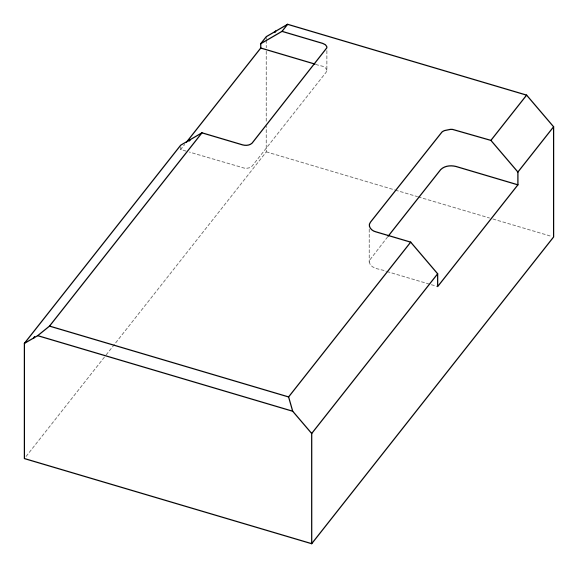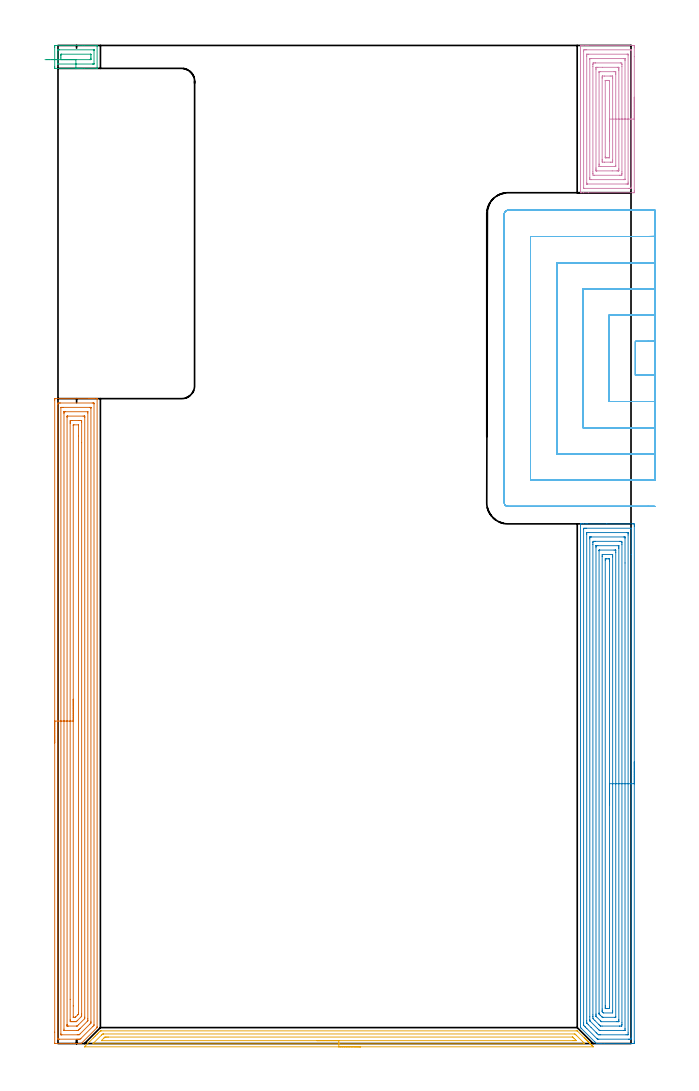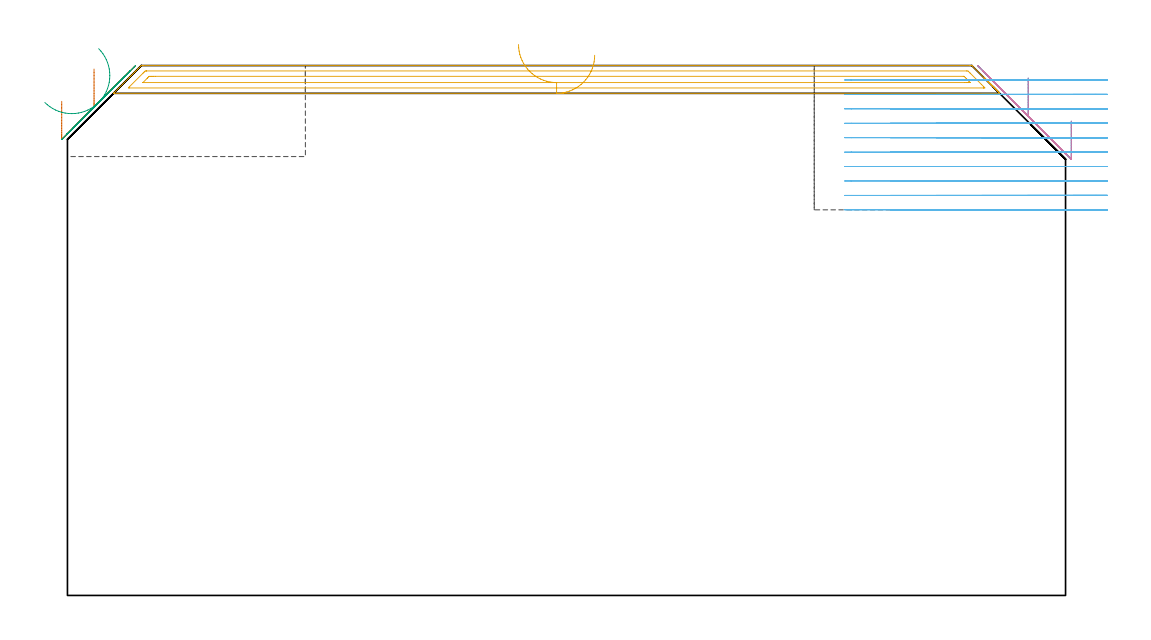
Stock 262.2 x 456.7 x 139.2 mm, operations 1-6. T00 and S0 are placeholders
(PLAN: 7 operations, 2 tool changes, 133.7 min)
(1 AREA_MILL | FG_CHAMFER_SURFACE | UGT0205_001 | 16.81 min | 57007 mm3)
(2 AREA_MILL_1 | FG_CHAMFER_SURFACE_1 | UGT0205_001 | 17.43 min | 74457 mm3)
(3 AREA_MILL_2 | FG_CHAMFER_SURFACE_2 | UGT0205_001 | 0.86 min | 3445 mm3)
(4 AREA_MILL_3 | FG_CHAMFER_SURFACE_3 | UGT0205_001 | 5.24 min | 22897 mm3)
(5 AREA_MILL_4 | FG_CHAMFER_SURFACE_4 | UGT0205_001 | 5.62 min | 5944 mm3)
(6 MILL_SLOT | SLOT_PARTIAL_RECTANGULAR | NXT0201_012 | Follow Part, ap 4, ae 75% | 34.29 min | 372490 mm3)
(7 MILL_SLOT_1 | SLOT_PARTIAL_RECTANGULAR_1 | NXT0201_013 | Follow Part, ap 2.5, ae 75% | 53.49 min | 222386 mm3)
(TOOL UGT0205_001 | Chamfer Mill 20 x 3 x 45 deg. | D20 FL50 Z2)
(TOOL NXT0201_012 | ENDMILL 16mm [2P460-1600-NA 1630] | D16 FL38 Z6)
(TOOL NXT0201_013 | ENDMILL 10mm | D10 FL30 Z4)
(OP 1 AREA_MILL)
G17 G21 G94 G90
T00 M6
G54
G17 G0 G90 X-1.5 Y137.55 S1061 M3
G43 Z149.2 H0
Z129.8
G94 G1 Y137.588 Z128.928 F250.
Y137.702 Z128.064
Y137.891 Z127.212
Y138.153 Z126.38
Y138.487 Z125.574
Y138.89 Z124.8
Y139.358 Z124.064
Y139.89 Z123.372
Y140.479 Z122.729
Y141.122 Z122.14
Y141.814 Z121.608
Y142.55 Z121.14
Y143.324 Z120.737
Y144.13 Z120.403
Y144.962 Z120.141
Y145.814 Z119.952
Y146.678 Z119.838
Y147.55 Z119.8
Y294.484
X-1.495 Y294.928 Z119.803
X-1.492 Y295.09 Z119.806
X-1.326 Y295.1 Z119.972
X14.201 Z135.496
X14.809 Z136.103
X15.356 Z136.652
X15.69 Z136.986
X16.237 Z137.533
X16.571 Z137.866
X17.56 Z138.86
X17.897 Y295.094 Z139.188
X17.898 Y295.093 Z139.189
X17.9 Y294.93 Z139.2
Y7.762
X17.897 Y7.307 Z139.195
X17.895 Y7.296 Z139.194
X17.893 Y7.292 Z139.192
X10.697 Y0.096 Z131.995
X10.619 Y0.021 Z131.918
X10.591 Y0.001 Z131.888
X10.403 Y0. Z131.701
X10.342 Z131.641
X9.522 Z130.816
X7.425 Z128.722
X5.997 Z127.293
X-1.262 Z120.035
X-1.327 Y0.001 Z119.97
X-1.492 Y0.01 Z119.806
X-1.499 Y0.176 Z119.799
X-1.5 Y5.208 Z119.8
Y147.55
X-0.086 Z121.214
X-0.085 Y292.61 Z121.215
X-0.084 Y292.697 Z121.216
X-0.077 Y293.09 Z121.223
X0.315 Y293.097 Z121.615
X0.71 Y293.099 Z122.01
X1.194 Y293.1 Z122.494
X15.69 Y293.099 Z136.99
X16.178 Y293.096 Z137.478
X16.388 Y293.09 Z137.688
X16.479 Y293.064 Z137.779
X16.484 Y292.786 Z137.784
X16.485 Y292.697 Z137.785
Y8.742
X16.479 Y8.357 Z137.779
X16.426 Y8.288 Z137.726
X16.241 Y8.097 Z137.541
X15.912 Y7.762 Z137.212
X10.477 Y2.327 Z131.777
X10.403 Y2.255 Z131.703
X10.155 Y2.017 Z131.455
X9.913 Y2.006 Z131.213
X9.522 Y2.002 Z130.822
X9.037 Y2. Z130.337
X8.641 Z129.941
X0.71 Y2.001 Z122.01
X0.223 Y2.003 Z121.523
X0.012 Y2.01 Z121.312
X-0.079 Y2.036 Z121.221
X-0.084 Y2.314 Z121.216
X-0.085 Y2.403 Z121.215
X-0.086 Y147.55 Z121.214
X1.328 Z122.628
X1.329 Y290.911 Z122.629
X1.33 Y291.044 Z122.63
X1.332 Y291.076 Z122.632
X1.335 Y291.086 Z122.635
X1.344 Y291.09 Z122.644
X1.407 Y291.097 Z122.707
X1.591 Y291.099 Z122.891
X2.286 Y291.1 Z123.586
X14.623 Z135.923
X14.809 Y291.098 Z136.109
X14.995 Y291.094 Z136.295
X15.047 Y291.09 Z136.347
X15.065 Y291.085 Z136.365
X15.067 Y291.07 Z136.367
X15.07 Y291. Z136.37
X15.071 Y290.911 Z136.371
Y290.645
Y10.176
X15.066 Y9.548 Z136.366
X15.064 Y9.417 Z136.364
X15.053 Y9.364 Z136.353
X15.023 Y9.331 Z136.323
X14.809 Y9.11 Z136.109
X14.584 Y8.883 Z135.884
X14.356 Y8.655 Z135.656
X10.148 Y4.448 Z131.448
X9.886 Y4.189 Z131.186
X9.699 Y4.01 Z130.999
X9.522 Y4.007 Z130.822
X8.826 Y4.001 Z130.126
X1.777 Y4. Z123.077
X1.591 Y4.001 Z122.891
X1.405 Y4.006 Z122.705
X1.353 Y4.01 Z122.653
X1.335 Y4.015 Z122.635
X1.333 Y4.03 Z122.633
X1.33 Y4.1 Z122.63
X1.329 Y4.189 Z122.629
X1.328 Y4.455 Z122.628
Y147.55
X2.743 Z124.043
Y288.231
X2.745 Y288.848 Z124.045
X2.748 Y289.056 Z124.048
X2.749 Y289.085 Z124.049
X2.766 Y289.09 Z124.066
X2.818 Y289.095 Z124.118
X2.925 Y289.098 Z124.225
X3.354 Y289.1 Z124.654
X13.478 Y289.099 Z134.778
X13.579 Y289.097 Z134.879
X13.63 Y289.093 Z134.93
X13.649 Y289.09 Z134.949
X13.651 Y289.076 Z134.951
X13.654 Y288.97 Z134.954
X13.657 Y288.506 Z134.957
Y11.335
X13.654 Y10.719 Z134.954
X13.65 Y10.441 Z134.95
X13.648 Y10.408 Z134.948
X13.618 Y10.374 Z134.918
X13.561 Y10.313 Z134.861
X13.475 Y10.225 Z134.775
X13.367 Y10.116 Z134.667
X10.12 Y6.869 Z131.42
X9.819 Y6.568 Z131.119
X9.522 Y6.273 Z130.822
X9.372 Y6.127 Z130.672
X9.267 Y6.028 Z130.567
X9.069 Y6.01 Z130.369
X8.641 Y6.001 Z129.941
X8.616 Y6. Z129.916
X2.922 Y6.001 Z124.222
X2.821 Y6.003 Z124.121
X2.77 Y6.007 Z124.07
X2.751 Y6.01 Z124.051
X2.749 Y6.024 Z124.049
X2.746 Y6.13 Z124.046
X2.743 Y6.594 Z124.043
Y147.55
X4.157 Z125.457
Y286.603
X4.159 Y286.761 Z125.459
X4.164 Y287.072 Z125.464
X4.178 Y287.091 Z125.478
X4.195 Y287.094 Z125.495
X4.235 Y287.097 Z125.535
X4.47 Y287.1 Z125.77
X11.519 Z132.819
X12.165 Y287.097 Z133.465
X12.208 Y287.094 Z133.508
X12.229 Y287.091 Z133.529
X12.236 Y287.082 Z133.536
X12.238 Y286.997 Z133.538
X12.242 Y286.681 Z133.542
X12.243 Y286.524 Z133.543
Y286.445
Y12.07
X12.241 Y11.913 Z133.541
X12.236 Y11.598 Z133.536
X12.232 Y11.441 Z133.532
X12.151 Y11.349 Z133.451
X12.137 Y11.335 Z133.437
X9.457 Y8.655 Z130.757
X9.044 Y8.246 Z130.344
X8.908 Y8.113 Z130.208
X8.8 Y8.01 Z130.1
X8.641 Y8.006 Z129.941
X8.404 Y8.001 Z129.704
X4.881 Y8. Z126.181
X4.235 Y8.003 Z125.535
X4.192 Y8.006 Z125.492
X4.171 Y8.009 Z125.471
X4.164 Y8.017 Z125.464
X4.162 Y8.103 Z125.462
X4.158 Y8.418 Z125.458
X4.157 Y8.576 Z125.457
Y8.655
Y147.55
X5.571 Z126.871
Y283.765
X5.572 Y284.196 Z126.872
X5.575 Y284.659 Z126.875
X5.578 Y285.083 Z126.878
X5.997 Y285.091 Z127.297
X6.444 Y285.098 Z127.744
X9.522 Y285.1 Z130.822
X9.969 Y285.098 Z131.269
X10.403 Y285.09 Z131.703
X10.822 Y285.08 Z132.122
X10.825 Y284.659 Z132.125
X10.828 Y284.228 Z132.128
X10.829 Y274.945 Z132.129
X10.828 Y13.583 Z132.128
X10.826 Y13.121 Z132.126
X10.822 Y12.696 Z132.122
X10.81 Y12.47 Z132.11
X10.579 Y12.228 Z131.879
X8.717 Y10.364 Z130.017
X8.356 Y10.016 Z129.656
X8.306 Y10.01 Z129.606
X8.192 Y10.003 Z129.492
X7.759 Y10.001 Z129.059
X7.314 Y10. Z128.614
X6.878 Z128.178
X6.431 Y10.002 Z127.731
X5.997 Y10.01 Z127.297
X5.578 Y10.02 Z126.878
X5.575 Y10.441 Z126.875
X5.572 Y10.872 Z126.872
X5.571 Y20.253 Z126.871
Y147.55
X6.985 Z128.285
Y282.763
X6.986 Y282.872 Z128.286
X6.99 Y283.067 Z128.29
X6.991 Y283.084 Z128.291
X7.041 Y283.09 Z128.341
X7.16 Y283.096 Z128.46
X7.31 Y283.099 Z128.61
X9.297 Y283.1 Z130.597
X9.369 Y283.098 Z130.669
X9.391 Y283.095 Z130.691
X9.408 Y283.09 Z130.708
X9.41 Y283.059 Z130.71
X9.414 Y282.982 Z130.714
X9.415 Y277.927 Z130.715
X9.414 Y14.014 Z130.714
X9.41 Y13.622 Z130.71
X9.408 Y13.529 Z130.708
X9.361 Y13.471 Z130.661
X9.272 Y13.375 Z130.572
X9.024 Y13.121 Z130.324
X8.13 Y12.228 Z129.43
X7.94 Y12.045 Z129.24
X7.915 Y12.024 Z129.215
X7.871 Y12.01 Z129.171
X7.759 Y12.007 Z129.059
X7.103 Y12. Z128.403
X7.031 Y12.002 Z128.331
X7.009 Y12.005 Z128.309
X6.992 Y12.01 Z128.292
X6.99 Y12.041 Z128.29
X6.986 Y12.118 Z128.286
X6.985 Y17.217 Z128.285
Y147.55
Y148.422 Z128.323
Y149.286 Z128.437
Y150.138 Z128.626
Y150.97 Z128.888
Y151.776 Z129.222
Y152.55 Z129.625
Y153.286 Z130.094
Y153.978 Z130.625
Y154.621 Z131.214
Y155.21 Z131.857
Y155.742 Z132.55
Y156.21 Z133.285
Y156.613 Z134.059
Y156.947 Z134.865
Y157.209 Z135.697
Y157.398 Z136.549
Y157.512 Z137.414
Y157.55 Z138.285
G0 Z149.2
M5
M2
(OP 2 AREA_MILL_1)
G17 G21 G94 G90
T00 M6
G54
G17 G0 G90 X263.7 Y128.9 S1061 M3
G43 Z149.2 H0
Z124.6
G94 G1 Y128.862 Z123.728 F250.
Y128.748 Z122.864
Y128.559 Z122.012
Y128.297 Z121.18
Y127.963 Z120.374
Y127.56 Z119.6
Y127.092 Z118.864
Y126.56 Z118.172
Y125.971 Z117.529
Y125.328 Z116.94
Y124.636 Z116.409
Y123.9 Z115.94
Y123.126 Z115.537
Y122.32 Z115.203
Y121.488 Z114.941
Y120.636 Z114.752
Y119.772 Z114.638
Y118.9 Z114.6
Y1.071
X263.699 Y0.61 Z114.601
X263.695 Y0.183 Z114.603
X263.692 Y0.01 Z114.606
X263.275 Y0.005 Z115.023
X262.674 Y0. Z115.623
X250.081 Z128.214
X248.643 Z129.653
X248.321 Z129.974
X247.678 Z130.622
X246.406 Y0.001 Z131.892
X246.387 Y0.015 Z131.913
X245.683 Y0.716 Z132.615
X239.525 Y6.875 Z138.774
X239.416 Y6.983 Z138.882
X239.254 Y7.148 Z139.042
X239.099 Y7.306 Z139.184
X239.1 Y7.751 Z139.2
Y237.637
X239.106 Y237.79 Z139.193
X239.411 Y237.8 Z138.888
X239.761 Z138.538
X240.405 Z137.89
X241.607 Z136.69
X242.164 Z136.13
X251.121 Z127.176
X262.996 Z115.302
X263.275 Y237.796 Z115.023
X263.692 Y237.79 Z114.606
X263.695 Y237.617 Z114.603
X263.699 Y237.19 Z114.601
X263.7 Y236.758 Z114.6
Y118.9
X262.286 Z116.014
X262.285 Y2.507 Z116.015
X262.284 Y2.395 Z116.016
X262.279 Y2.014 Z116.021
X261.901 Y2.004 Z116.399
X261.515 Y2.001 Z116.785
X261.025 Y2. Z117.275
X247.442 Y2.001 Z130.858
X246.947 Y2.004 Z131.353
X246.857 Y2.01 Z131.443
X246.669 Y2.187 Z131.631
X246.562 Y2.289 Z131.738
X241.991 Y6.859 Z136.309
X241.285 Y7.565 Z137.015
X241.099 Y7.752 Z137.201
X240.907 Y7.948 Z137.393
X240.521 Y8.343 Z137.779
X240.517 Y8.531 Z137.783
X240.515 Y8.645 Z137.785
X240.514 Y9.426 Z137.786
X240.515 Y235.293 Z137.785
X240.516 Y235.405 Z137.784
X240.521 Y235.786 Z137.779
X240.899 Y235.796 Z137.401
X241.285 Y235.799 Z137.015
X241.775 Y235.8 Z136.525
X262.201 Y235.799 Z116.099
X262.231 Y235.798 Z116.069
X262.261 Y235.793 Z116.039
X262.279 Y235.789 Z116.021
X262.28 Y235.765 Z116.02
X262.285 Y235.517 Z116.015
X262.286 Y223.774 Z116.014
Y118.9
X260.872 Z117.428
X260.871 Y4.834 Z117.429
X260.869 Y4.181 Z117.431
X260.867 Y4.062 Z117.433
X260.864 Y4.011 Z117.436
X260.809 Y4.005 Z117.491
X260.636 Y4.002 Z117.664
X259.934 Y4. Z118.366
X248.321 Z129.979
X247.616 Y4.004 Z130.684
X247.442 Y4.01 Z130.858
X247.284 Y4.028 Z131.016
X247.123 Y4.181 Z131.177
X246.562 Y4.738 Z131.738
X246.226 Y5.074 Z132.074
X243.923 Y7.376 Z134.377
X242.655 Y8.645 Z135.645
X242.164 Y9.138 Z136.136
X241.968 Y9.341 Z136.332
X241.945 Y9.366 Z136.355
X241.935 Y9.396 Z136.365
X241.932 Y9.458 Z136.368
X241.93 Y9.537 Z136.37
X241.929 Y9.776 Z136.371
X241.928 Y10.43 Z136.372
X241.929 Y232.966 Z136.371
X241.931 Y233.619 Z136.369
X241.933 Y233.738 Z136.367
X241.935 Y233.789 Z136.365
X241.991 Y233.795 Z136.309
X242.164 Y233.798 Z136.136
X242.866 Y233.8 Z135.434
X260.458 Z117.842
X260.636 Y233.797 Z117.664
X260.814 Y233.792 Z117.486
X260.859 Y233.79 Z117.441
X260.865 Y233.761 Z117.435
X260.868 Y233.699 Z117.432
X260.87 Y233.619 Z117.43
X260.871 Y233.38 Z117.429
X260.872 Y232.726 Z117.428
Y118.9
X259.457 Z118.843
Y6.859
X259.455 Y6.272 Z118.845
X259.452 Y6.074 Z118.848
X259.45 Y6.011 Z118.85
X259.405 Y6.008 Z118.895
X259.3 Y6.005 Z119.
X258.877 Y6. Z119.423
X258.843 Z119.457
X248.288 Z130.012
X247.865 Y6.007 Z130.435
X247.761 Y6.01 Z130.539
X247.626 Y6.134 Z130.674
X247.442 Y6.313 Z130.858
X246.89 Y6.859 Z131.41
X243.623 Y10.126 Z134.677
X243.473 Y10.279 Z134.827
X243.398 Y10.358 Z134.902
X243.362 Y10.398 Z134.938
X243.35 Y10.43 Z134.95
X243.345 Y11.017 Z134.955
X243.343 Y12.216 Z134.957
Y230.941
X243.345 Y231.528 Z134.955
X243.348 Y231.726 Z134.952
X243.35 Y231.789 Z134.95
X243.395 Y231.792 Z134.905
X243.5 Y231.796 Z134.8
X243.923 Y231.8 Z134.377
X243.957 Z134.343
X258.91 Z119.39
X259.302 Y231.796 Z118.998
X259.4 Y231.793 Z118.9
X259.444 Y231.79 Z118.856
X259.45 Y231.762 Z118.85
X259.452 Y231.671 Z118.848
X259.456 Y231.245 Z118.844
X259.457 Y219.903 Z118.843
Y118.9
X258.043 Z120.257
Y9.491
X258.041 Y8.645 Z120.259
X258.039 Y8.601 Z120.261
X257.997 Y8.01 Z120.303
X257.749 Y8.004 Z120.551
X257.117 Y8.001 Z121.183
X256.873 Y8. Z121.427
X248.956 Y8.001 Z129.344
X248.321 Y8.008 Z129.979
X248.232 Y8.01 Z130.068
X248.182 Y8.028 Z130.118
X248.134 Y8.073 Z130.166
X247.942 Y8.26 Z130.358
X247.554 Y8.645 Z130.746
X245.683 Y10.516 Z132.617
X244.881 Y11.323 Z133.419
X244.803 Y11.407 Z133.497
X244.76 Y12.216 Z133.54
X244.759 Y12.261 Z133.541
X244.757 Y13.108 Z133.543
Y228.31
X244.759 Y229.155 Z133.541
X244.76 Y229.199 Z133.54
X244.803 Y229.79 Z133.497
X245.051 Y229.796 Z133.249
X245.683 Y229.799 Z132.617
X245.927 Y229.8 Z132.373
X257.117 Y229.799 Z121.183
X257.363 Y229.798 Z120.937
X257.997 Y229.79 Z120.303
X258.039 Y229.155 Z120.261
X258.041 Y229.111 Z120.259
X258.043 Y228.263 Z120.257
Y118.9
X256.629 Z121.671
Y10.926
X256.627 Y10.43 Z121.673
X256.624 Y10.038 Z121.676
X256.622 Y10.015 Z121.678
X256.607 Y10.01 Z121.693
X256.555 Y10.005 Z121.745
X256.45 Y10.002 Z121.85
X256.238 Y10. Z122.062
X255.782 Z122.518
X248.744 Y10.001 Z129.556
X248.693 Y10.006 Z129.607
X248.668 Y10.01 Z129.632
X248.619 Y10.04 Z129.681
X248.424 Y10.228 Z129.876
X248.321 Y10.327 Z129.979
X246.433 Y12.216 Z131.867
X246.3 Y12.354 Z132.
X246.21 Y12.449 Z132.09
X246.178 Y12.493 Z132.122
X246.176 Y12.514 Z132.124
X246.173 Y12.61 Z132.127
X246.171 Y13.108 Z132.129
Y13.505
Y226.874
X246.173 Y227.37 Z132.127
X246.176 Y227.762 Z132.124
X246.178 Y227.785 Z132.122
X246.193 Y227.79 Z132.107
X246.245 Y227.795 Z132.055
X246.35 Y227.798 Z131.95
X246.562 Y227.8 Z131.738
X247.018 Z131.282
X256.379 Z121.921
X256.492 Y227.798 Z121.808
X256.567 Y227.795 Z121.733
X256.61 Y227.79 Z121.69
X256.622 Y227.785 Z121.678
X256.623 Y227.766 Z121.677
X256.627 Y227.37 Z121.673
X256.629 Y226.973 Z121.671
Y226.477
Y118.9
X255.215 Z123.085
X255.214 Y12.362 Z123.086
X255.213 Y12.216 Z123.087
X255.209 Y12.03 Z123.091
X255.208 Y12.015 Z123.092
X255.158 Y12.01 Z123.142
X255.045 Y12.004 Z123.255
X254.903 Y12.001 Z123.397
X249.412 Z128.888
X249.201 Y12.007 Z129.099
X249.131 Y12.01 Z129.169
X249.085 Y12.024 Z129.215
X249.045 Y12.061 Z129.255
X248.883 Y12.216 Z129.417
X248.321 Y12.776 Z129.979
X247.992 Y13.108 Z130.308
X247.65 Y13.459 Z130.65
X247.592 Y13.533 Z130.708
X247.59 Y13.576 Z130.71
X247.587 Y13.669 Z130.713
X247.586 Y13.855 Z130.714
X247.585 Y14.001 Z130.715
X247.586 Y225.438 Z130.714
X247.587 Y225.584 Z130.713
X247.59 Y225.77 Z130.71
X247.591 Y225.785 Z130.709
X247.642 Y225.79 Z130.658
X247.755 Y225.796 Z130.545
X247.897 Y225.799 Z130.403
X254.479 Y225.8 Z123.821
X255.148 Y225.798 Z123.152
X255.188 Y225.794 Z123.112
X255.198 Y225.791 Z123.102
X255.208 Y225.737 Z123.092
X255.21 Y225.584 Z123.09
X255.214 Y224.838 Z123.086
X255.215 Y224.692 Z123.085
Y118.9
X253.8 Z124.5
Y14.894
X253.799 Y14.691 Z124.501
X253.793 Y14.001 Z124.507
X249.558 Z128.742
X249.201 Y14.353 Z129.099
X249.07 Y14.489 Z129.23
X249.007 Y14.558 Z129.293
X249.004 Y14.69 Z129.296
X249.001 Y14.894 Z129.299
X249. Y15.098 Z129.3
Y15.787
Y222.906
X249.001 Y223.109 Z129.299
X249.007 Y223.799 Z129.293
X253.793 Z124.507
X253.796 Y223.599 Z124.504
X253.8 Y222.906 Z124.5
Y222.702
Y118.9
X252.386 Z125.914
Y16.679
X252.383 Y16.128 Z125.917
X252.38 Y16.047 Z125.92
X252.377 Y16.01 Z125.923
X252.341 Y16.008 Z125.959
X252.174 Y16.004 Z126.126
X251.84 Y16.001 Z126.46
X251.629 Y16. Z126.671
X250.96 Z127.34
X250.749 Y16.001 Z127.551
X250.555 Y16.005 Z127.745
X250.458 Y16.01 Z127.842
X250.42 Y16.015 Z127.88
X250.419 Y16.043 Z127.881
X250.415 Y16.34 Z127.885
X250.414 Y16.679 Z127.886
Y17.234
Y221.121
X250.417 Y221.672 Z127.883
X250.42 Y221.753 Z127.88
X250.423 Y221.79 Z127.877
X250.459 Y221.792 Z127.841
X250.626 Y221.796 Z127.674
X250.96 Y221.799 Z127.34
X251.171 Y221.8 Z127.129
X251.84 Z126.46
X252.051 Y221.799 Z126.249
X252.245 Y221.795 Z126.055
X252.342 Y221.79 Z125.958
X252.38 Y221.785 Z125.92
X252.381 Y221.757 Z125.919
X252.385 Y221.46 Z125.915
X252.386 Y221.121 Z125.914
Y220.566
Y118.9
Y118.028 Z125.952
Y117.164 Z126.066
Y116.312 Z126.255
Y115.48 Z126.517
Y114.674 Z126.851
Y113.9 Z127.254
Y113.164 Z127.722
Y112.472 Z128.253
Y111.829 Z128.843
Y111.24 Z129.486
Y110.708 Z130.178
Y110.24 Z130.914
Y109.837 Z131.688
Y109.503 Z132.494
Y109.241 Z133.326
Y109.052 Z134.177
Y108.938 Z135.042
Y108.9 Z135.914
G0 Z149.2
M5
M2
(OP 3 AREA_MILL_2)
G17 G21 G94 G90
T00 M6
G54
G17 G0 G90 X8.2 Y446.2 S1061 M3
G43 Z149.2 H0
Z143.637
G94 G1 X8.789 Z142.994 F250.
X9.32 Z142.302
X9.789 Z141.566
X10.192 Z140.792
X10.526 Z139.986
X10.788 Z139.154
X10.977 Z138.302
X11.091 Z137.438
X11.129 Z136.566
X11.091 Z135.694
X10.977 Z134.829
X10.788 Z133.978
X10.526 Z133.146
X10.192 Z132.34
X9.789 Z131.566
X9.32 Z130.83
X8.789 Z130.138
X8.2 Z129.495
X-1.261 Z120.034
X-1.467 Y446.202 Z119.828
X-1.49 Y446.207 Z119.805
X-1.497 Y446.616 Z119.803
X-1.5 Y447.062 Z119.8
Y455.852
X-1.497 Y456.284 Z119.803
X-1.49 Y456.693 Z119.805
X-1.467 Y456.698 Z119.828
X-1.052 Y456.7 Z120.243
X11.284 Z132.578
X12.118 Z133.418
X17.476 Z138.776
X17.893 Y456.69 Z139.193
X17.897 Y456.546 Z139.197
X17.9 Y456.284 Z139.2
Y446.616
X17.896 Y446.244 Z139.195
X17.894 Y446.21 Z139.194
X17.606 Y446.2 Z138.906
X12.118 Z133.418
X11.284 Z132.578
X8.2 Z129.495
Y446.202
X8.198 Y446.616 Z129.498
X8.2 Y448.2 Z129.5
X0.003 Z121.303
X-0.049 Y448.203 Z121.251
X-0.059 Y448.206 Z121.241
X-0.079 Y448.22 Z121.221
X-0.083 Y448.286 Z121.217
X-0.085 Y448.374 Z121.215
X-0.086 Y454.526 Z121.214
X-0.085 Y454.625 Z121.215
X-0.082 Y454.674 Z121.218
X-0.08 Y454.69 Z121.22
X0.013 Y454.694 Z121.313
X0.362 Y454.699 Z121.662
X0.536 Y454.7 Z121.836
X16.397 Z137.697
X16.449 Y454.698 Z137.749
X16.459 Y454.694 Z137.759
X16.479 Y454.68 Z137.779
X16.483 Y454.614 Z137.783
X16.485 Y454.526 Z137.785
X16.486 Y448.374 Z137.786
X16.485 Y448.275 Z137.785
X16.482 Y448.226 Z137.782
X16.48 Y448.21 Z137.78
X16.387 Y448.206 Z137.687
X16.039 Y448.201 Z137.339
X15.864 Y448.2 Z137.164
X8.2 Z129.5
Y450.2
X1.522 Z122.822
X1.394 Y450.205 Z122.694
X1.335 Y450.21 Z122.635
X1.331 Y450.239 Z122.631
X1.33 Y450.275 Z122.63
X1.329 Y450.394 Z122.629
X1.328 Y451.011 Z122.628
Y451.889
X1.329 Y452.151 Z122.629
X1.331 Y452.414 Z122.631
X1.335 Y452.587 Z122.635
X1.344 Y452.691 Z122.644
X1.388 Y452.694 Z122.688
X1.591 Y452.699 Z122.891
X1.66 Y452.7 Z122.96
X14.878 Z136.178
X15.006 Y452.695 Z136.306
X15.065 Y452.69 Z136.365
X15.069 Y452.661 Z136.369
X15.07 Y452.626 Z136.37
X15.071 Y452.506 Z136.371
X15.072 Y451.889 Z136.372
Y451.011
X15.071 Y450.749 Z136.371
X15.069 Y450.487 Z136.369
X15.065 Y450.313 Z136.365
X15.056 Y450.209 Z136.356
X15.012 Y450.206 Z136.312
X14.809 Y450.201 Z136.109
X14.74 Y450.2 Z136.04
X8.2 Z129.5
X7.557 Z128.911
X6.865 Z128.38
X6.129 Z127.911
X5.355 Z127.508
X4.549 Z127.174
X3.717 Z126.912
X2.865 Z126.723
X2.001 Z126.609
X1.129 Z126.571
X0.257 Z126.609
X-0.608 Z126.723
X-1.459 Z126.912
X-2.291 Z127.174
X-3.097 Z127.508
X-3.871 Z127.911
X-4.607 Z128.38
X-5.299 Z128.911
X-5.942 Z129.5
G0 Z149.2
M5
M2
(OP 4 AREA_MILL_3)
G17 G21 G94 G90
T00 M6
G54
G17 G0 G90 X263.7 Y433. S1061 M3
G43 Z149.2 H0
Z124.6
G94 G1 Y432.962 Z123.728 F250.
Y432.848 Z122.864
Y432.659 Z122.012
Y432.397 Z121.18
Y432.063 Z120.374
Y431.66 Z119.6
Y431.192 Z118.864
Y430.66 Z118.172
Y430.071 Z117.529
Y429.428 Z116.94
Y428.736 Z116.409
Y428. Z115.94
Y427.226 Z115.537
Y426.42 Z115.203
Y425.588 Z114.941
Y424.737 Z114.752
Y423.872 Z114.638
Y423. Z114.6
Y390.387
X263.699 Y389.926 Z114.601
X263.696 Y389.498 Z114.603
X263.692 Y389.31 Z114.606
X263.275 Y389.3 Z115.023
X242.78 Z135.515
X240.405 Z137.89
X239.44 Z138.86
X239.188 Y389.305 Z139.105
X239.103 Y389.31 Z139.188
X239.1 Y389.479 Z139.2
Y456.521
X239.102 Y456.69 Z139.189
X239.44 Y456.7 Z138.859
X239.701 Z138.598
X240.405 Z137.89
X241.636 Z136.66
X242.164 Z136.13
X242.78 Z135.515
X263.011 Z115.287
X263.275 Y456.697 Z115.023
X263.692 Y456.69 Z114.606
X263.696 Y456.502 Z114.603
X263.699 Y456.074 Z114.601
X263.7 Y455.642 Z114.6
Y451.562
Y423.
X262.286 Z116.014
X262.285 Y391.825 Z116.015
X262.284 Y391.714 Z116.016
X262.279 Y391.332 Z116.021
X261.913 Y391.309 Z116.387
X261.515 Y391.304 Z116.785
X261.042 Y391.3 Z117.258
X240.812 Z137.488
X240.601 Y391.302 Z137.699
X240.568 Y391.304 Z137.732
X240.534 Y391.31 Z137.766
X240.521 Y391.319 Z137.779
X240.52 Y391.346 Z137.78
X240.515 Y391.602 Z137.785
Y454.175
X240.516 Y454.287 Z137.784
X240.521 Y454.668 Z137.779
X240.887 Y454.691 Z137.413
X241.285 Y454.696 Z137.015
X241.758 Y454.7 Z136.542
X261.988 Z116.312
X262.199 Y454.698 Z116.101
X262.232 Y454.696 Z116.068
X262.266 Y454.69 Z116.034
X262.279 Y454.681 Z116.021
X262.28 Y454.655 Z116.02
X262.285 Y454.398 Z116.015
X262.286 Y423. Z116.014
X260.872 Z117.428
X260.871 Y394.156 Z117.429
X260.869 Y393.501 Z117.431
X260.867 Y393.382 Z117.433
X260.865 Y393.325 Z117.435
X260.858 Y393.309 Z117.442
X260.829 Y393.304 Z117.471
X260.636 Y393.302 Z117.664
X259.954 Y393.3 Z118.346
X242.362 Z135.938
X242.164 Y393.302 Z136.136
X241.967 Y393.307 Z136.333
X241.943 Y393.31 Z136.357
X241.935 Y393.32 Z136.365
X241.932 Y393.358 Z136.368
X241.93 Y393.422 Z136.37
X241.929 Y393.501 Z136.371
Y393.741
Y451.844
X241.931 Y452.499 Z136.369
X241.933 Y452.618 Z136.367
X241.935 Y452.675 Z136.365
X241.942 Y452.691 Z136.358
X241.971 Y452.696 Z136.329
X242.164 Y452.698 Z136.136
X242.846 Y452.7 Z135.454
X260.438 Z117.862
X260.636 Y452.698 Z117.664
X260.833 Y452.693 Z117.467
X260.857 Y452.69 Z117.443
X260.865 Y452.68 Z117.435
X260.868 Y452.642 Z117.432
X260.87 Y452.579 Z117.43
X260.871 Y452.499 Z117.429
X260.872 Y452.259 Z117.428
Y423.
X259.457 Z118.843
Y395.593
X259.455 Y395.396 Z118.845
X259.453 Y395.326 Z118.847
X259.45 Y395.312 Z118.85
X259.445 Y395.308 Z118.855
X259.419 Y395.304 Z118.881
X259.311 Y395.302 Z118.989
X258.877 Y395.3 Z119.423
X243.913 Z134.387
X243.489 Y395.307 Z134.811
X243.384 Y395.31 Z134.916
X243.349 Y395.321 Z134.951
X243.347 Y395.355 Z134.953
X243.345 Y395.443 Z134.955
X243.343 Y395.879 Z134.957
Y396.183
Y450.407
X243.344 Y450.604 Z134.956
X243.347 Y450.675 Z134.953
X243.35 Y450.688 Z134.95
X243.355 Y450.692 Z134.945
X243.381 Y450.696 Z134.919
X243.489 Y450.698 Z134.811
X243.923 Y450.7 Z134.377
X258.887 Z119.413
X259.311 Y450.693 Z118.989
X259.416 Y450.69 Z118.884
X259.451 Y450.679 Z118.849
X259.453 Y450.645 Z118.847
X259.455 Y450.557 Z118.845
X259.457 Y450.121 Z118.843
Y449.817
Y423.
X258.043 Z120.257
Y398.865
X258.041 Y397.971 Z120.259
X258.04 Y397.927 Z120.26
X257.997 Y397.31 Z120.303
X257.774 Y397.303 Z120.526
X257.117 Y397.3 Z121.183
X256.898 Z121.402
X245.462 Y397.301 Z132.838
X244.803 Y397.31 Z133.497
X244.76 Y397.971 Z133.54
X244.758 Y398.016 Z133.542
X244.757 Y398.865 Z133.543
Y447.135
X244.759 Y448.029 Z133.541
X244.76 Y448.073 Z133.54
X244.803 Y448.69 Z133.497
X245.026 Y448.697 Z133.274
X245.683 Y448.7 Z132.617
X245.902 Z132.398
X257.338 Y448.699 Z120.962
X257.997 Y448.69 Z120.303
X258.04 Y448.029 Z120.26
X258.042 Y447.984 Z120.258
X258.043 Y447.135 Z120.257
Y423.
X256.629 Z121.671
Y400.255
X256.627 Y399.759 Z121.673
X256.624 Y399.366 Z121.676
X256.622 Y399.314 Z121.678
X256.576 Y399.31 Z121.724
X256.463 Y399.305 Z121.837
X256.238 Y399.302 Z122.062
X255.809 Y399.3 Z122.491
X253.61 Z124.69
X246.562 Z131.738
X246.412 Y399.302 Z131.888
X246.292 Y399.305 Z132.008
X246.212 Y399.31 Z132.088
X246.178 Y399.317 Z132.122
X246.177 Y399.362 Z132.123
X246.173 Y399.759 Z132.127
X246.172 Y400.156 Z132.128
X246.171 Y400.653 Z132.129
Y445.745
X246.173 Y446.241 Z132.127
X246.176 Y446.634 Z132.124
X246.178 Y446.686 Z132.122
X246.224 Y446.69 Z132.076
X246.337 Y446.695 Z131.963
X246.562 Y446.698 Z131.738
X246.991 Y446.7 Z131.309
X249.19 Z129.11
X256.238 Z122.062
X256.388 Y446.698 Z121.912
X256.508 Y446.695 Z121.792
X256.588 Y446.69 Z121.712
X256.622 Y446.683 Z121.678
X256.623 Y446.638 Z121.677
X256.627 Y446.241 Z121.673
X256.629 Y445.844 Z121.671
Y445.348
Y423.
X255.215 Z123.085
X255.214 Y401.693 Z123.086
X255.213 Y401.546 Z123.087
X255.21 Y401.36 Z123.09
X255.208 Y401.322 Z123.092
X255.125 Y401.31 Z123.175
X254.963 Y401.305 Z123.337
X254.72 Y401.301 Z123.58
X248.321 Y401.3 Z129.979
X247.682 Y401.302 Z130.618
X247.622 Y401.307 Z130.678
X247.602 Y401.309 Z130.698
X247.592 Y401.393 Z130.708
X247.59 Y401.546 Z130.71
X247.586 Y402.294 Z130.714
X247.585 Y402.44 Z130.715
X247.586 Y444.307 Z130.714
X247.587 Y444.454 Z130.713
X247.59 Y444.64 Z130.71
X247.592 Y444.678 Z130.708
X247.675 Y444.69 Z130.625
X247.837 Y444.695 Z130.463
X248.08 Y444.699 Z130.22
X254.479 Y444.7 Z123.821
X255.118 Y444.698 Z123.182
X255.178 Y444.693 Z123.122
X255.198 Y444.691 Z123.102
X255.208 Y444.607 Z123.092
X255.21 Y444.454 Z123.09
X255.214 Y443.706 Z123.086
X255.215 Y443.56 Z123.085
Y423.
X253.8 Z124.5
Y404.228
X253.799 Y404.025 Z124.501
X253.793 Y403.334 Z124.507
X253.629 Y403.303 Z124.671
X253.599 Y403.302 Z124.701
X252.753 Y403.3 Z125.547
X250.114 Z128.186
X249.233 Y403.302 Z129.067
X249.201 Y403.305 Z129.099
X249.007 Y403.334 Z129.293
X249.003 Y403.535 Z129.297
X249. Y404.228 Z129.3
Y404.433
Y441.772
X249.001 Y441.975 Z129.299
X249.007 Y442.666 Z129.293
X249.171 Y442.697 Z129.129
X249.201 Y442.698 Z129.099
X250.047 Y442.7 Z128.253
X252.686 Z125.614
X253.567 Y442.699 Z124.733
X253.599 Y442.695 Z124.701
X253.793 Y442.666 Z124.507
X253.797 Y442.465 Z124.503
X253.8 Y441.772 Z124.5
Y441.567
Y423.
X252.386 Z125.914
Y405.461
X252.384 Y405.381 Z125.916
X252.382 Y405.333 Z125.918
X252.38 Y405.314 Z125.92
X252.367 Y405.31 Z125.933
X252.192 Y405.305 Z126.108
X251.84 Y405.301 Z126.46
X251.665 Y405.3 Z126.635
X250.96 Z127.34
X250.785 Z127.515
X250.559 Y405.303 Z127.741
X250.446 Y405.308 Z127.854
X250.423 Y405.31 Z127.877
X250.42 Y405.325 Z127.88
X250.418 Y405.358 Z127.882
X250.414 Y405.677 Z127.886
Y440.539
X250.415 Y440.619 Z127.885
X250.418 Y440.667 Z127.882
X250.42 Y440.687 Z127.88
X250.433 Y440.69 Z127.867
X250.608 Y440.695 Z127.692
X250.96 Y440.699 Z127.34
X251.135 Y440.7 Z127.165
X251.84 Z126.46
X252.015 Z126.285
X252.241 Y440.697 Z126.059
X252.354 Y440.692 Z125.946
X252.377 Y440.69 Z125.923
X252.38 Y440.676 Z125.92
X252.382 Y440.642 Z125.918
X252.386 Y440.323 Z125.914
Y423.
Y422.128 Z125.952
Y421.264 Z126.066
Y420.412 Z126.255
Y419.58 Z126.517
Y418.774 Z126.851
Y418. Z127.254
Y417.264 Z127.722
Y416.572 Z128.253
Y415.929 Z128.843
Y415.34 Z129.486
Y414.809 Z130.178
Y414.34 Z130.914
Y413.937 Z131.688
Y413.603 Z132.494
Y413.341 Z133.326
Y413.152 Z134.177
Y413.038 Z135.042
Y413. Z135.914
G0 Z149.2
M5
M2
(OP 5 AREA_MILL_4)
G17 G21 G94 G90
T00 M6
G54
G17 G0 G90 X138.5 Y-1.5 S1061 M3
G43 Z149.2 H0
Z141.9
G94 G1 X138.462 Z141.028 F250.
X138.348 Z140.164
X138.159 Z139.312
X137.897 Z138.48
X137.563 Z137.674
X137.16 Z136.9
X136.691 Z136.164
X136.16 Z135.472
X135.571 Z134.829
X134.928 Z134.24
X134.236 Z133.708
X133.5 Z133.24
X132.726 Z132.837
X131.92 Z132.503
X131.088 Z132.241
X130.236 Z132.052
X129.371 Z131.938
X128.5 Z131.9
X12.28 Y-1.499 Z131.901
X12.232 Y-1.498 Z131.902
X12.113 Y-1.491 Z131.905
X12.199 Y-1.402 Z131.996
X12.28 Y-1.319 Z132.079
X13.351 Y-0.249 Z133.151
X14.515 Y0.915 Z134.315
X16.193 Y2.594 Z135.992
X16.303 Y2.705 Z136.101
X16.64 Y3.04 Z136.44
X16.856 Y3.256 Z136.656
X17.081 Y3.482 Z136.88
X17.197 Y3.599 Z136.995
X17.552 Y3.953 Z137.352
X17.732 Y4.132 Z137.532
X17.969 Y4.37 Z137.768
X18.091 Y4.493 Z137.889
X18.465 Y4.865 Z138.265
X18.608 Y5.008 Z138.408
X19.318 Y5.718 Z139.115
X19.405 Y5.798 Z139.187
X19.879 Y5.8 Z139.2
X237.121
X237.595 Y5.798 Z139.187
X237.684 Y5.718 Z139.115
X240.808 Y2.594 Z135.99
X240.914 Y2.486 Z135.886
X240.995 Y2.405 Z135.805
X241.104 Y2.298 Z135.694
X241.208 Y2.192 Z135.592
X241.293 Y2.107 Z135.507
X241.4 Y2.002 Z135.398
X241.502 Y1.898 Z135.298
X241.591 Y1.809 Z135.209
X241.696 Y1.706 Z135.102
X241.796 Y1.604 Z135.004
X241.889 Y1.511 Z134.911
X241.992 Y1.41 Z134.806
X242.09 Y1.31 Z134.71
X242.187 Y1.213 Z134.613
X242.288 Y1.114 Z134.51
X242.384 Y1.016 Z134.416
X242.485 Y0.915 Z134.315
X242.584 Y0.818 Z134.214
X242.678 Y0.722 Z134.122
X242.783 Y0.617 Z134.017
X242.88 Y0.522 Z133.918
X242.972 Y0.428 Z133.828
X243.081 Y0.319 Z133.719
X243.176 Y0.226 Z133.622
X243.266 Y0.134 Z133.533
X243.379 Y0.021 Z133.421
X243.472 Y-0.07 Z133.326
X243.56 Y-0.16 Z133.239
X243.677 Y-0.277 Z133.123
X243.768 Y-0.366 Z133.03
X243.854 Y-0.454 Z132.945
X243.975 Y-0.575 Z132.825
X244.064 Y-0.662 Z132.734
X244.148 Y-0.748 Z132.651
X244.273 Y-0.873 Z132.527
X244.36 Y-0.958 Z132.438
X244.571 Y-1.171 Z132.229
X244.606 Y-1.206 Z132.194
X244.802 Y-1.402 Z131.997
X244.869 Y-1.472 Z131.927
X244.883 Y-1.494 Z131.904
X244.869 Y-1.499 Z131.899
X128.5 Y-1.5 Z131.9
Y-0.086 Z133.314
X16.303 Y-0.085 Z133.315
X15.992 Y-0.07 Z133.33
X16.143 Y0.089 Z133.489
X16.303 Y0.253 Z133.653
X19.879 Y3.829 Z137.229
X20.152 Y4.098 Z137.498
X20.432 Y4.37 Z137.77
X20.758 Y4.385 Z137.785
X20.773 Y4.386 Z137.786
X236.227 Y4.385 Z137.785
X236.568 Y4.37 Z137.77
X237.121 Y3.828 Z137.228
X240.132 Y0.818 Z134.218
X240.697 Y0.251 Z133.651
X241.008 Y-0.07 Z133.33
X240.712 Y-0.085 Z133.315
X240.697
X128.5 Y-0.086 Z133.314
Y1.328 Z134.728
X19.922 Y1.329 Z134.729
X19.879 Y1.33 Z134.73
X19.862 Y1.332 Z134.732
X19.85 Y1.334 Z134.734
X19.854 Y1.346 Z134.746
X19.863 Y1.36 Z134.76
X19.879 Y1.379 Z134.779
X20.934 Y2.434 Z135.834
X21.096 Y2.594 Z135.994
X21.385 Y2.874 Z136.274
X21.482 Y2.965 Z136.365
X21.667 Y2.967 Z136.367
X22.182 Y2.97 Z136.37
X22.561 Y2.971 Z136.371
X23.075 Y2.972 Z136.372
X235.333 Y2.971 Z136.371
X235.459 Y2.969 Z136.369
X235.504 Y2.966 Z136.366
X235.526 Y2.963 Z136.363
X235.544 Y2.949 Z136.349
X235.618 Y2.879 Z136.279
X235.906 Y2.594 Z135.994
X236.227 Y2.274 Z135.674
X236.792 Y1.706 Z135.106
X237.121 Y1.372 Z134.772
X237.147 Y1.335 Z134.735
X237.121 Y1.334 Z134.734
X236.606 Y1.33 Z134.73
X236.227 Y1.329 Z134.729
X235.713 Y1.328 Z134.728
X128.5
X127.628 Z134.767
X126.763 Z134.88
X125.912 Z135.069
X125.08 Z135.332
X124.274 Z135.665
X123.5 Z136.068
X122.764 Z136.537
X122.072 Z137.068
X121.429 Z137.657
X120.839 Z138.301
X120.308 Z138.993
X119.84 Z139.728
X119.437 Z140.502
X119.103 Z141.308
X118.841 Z142.14
X118.652 Z142.992
X118.538 Z143.857
X118.5 Z144.728
G0 Z149.2
M5
M2
(OP 6 MILL_SLOT)
G17 G21 G94 G90
T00 M6
G54
G17 G0 G90 X273.2 Y321.313 S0 M3
G43 Z149.2 H1
Z135.41
G94 G1 X270.2 Y321.301 F250.
X269.946 Y321.3 F500.
X264.2
Y305.8
X269.946
X270.2 Y305.799
X273.2 Y305.787 F250.
Y333.317
X270.2 Y333.301
X269.946 Y333.3 F500.
X252.2
Y293.8
X269.946
X270.2 Y293.799
X273.2 Y293.783 F250.
Y345.322
X270.2 Y345.301
X269.946 Y345.3 F500.
X240.2
Y281.8
X269.946
X270.2 Y281.799
X273.2 Y281.778 F250.
Y357.333
X270.2 Y357.301
G2 X269.946 Y357.3 R24. F500.
G1 X228.2
Y269.8
X269.946
G2 X270.2 Y269.799 R24.
G1 X273.2 Y269.767 F250.
X273.199 Y369.366
X270.2 Y369.303
G2 X269.946 Y369.3 R12. F500.
G1 X216.2
Y257.8
X269.946
G2 X270.2 Y257.797 R12.
G1 X273.199 Y257.734 F250.
X272.946 Y381.3
X269.946
X205.9 F500.
G3 X204.2 Y379.6 R1.7
G1 Y247.5
G3 X205.9 Y245.8 R1.7
G1 X269.946
X272.946 F250.
G0 X273.2 Y321.313 Z131.62
G1 X270.2 Y321.301
X269.946 Y321.3 F500.
X264.2
Y305.8
X269.946
X270.2 Y305.799
X273.2 Y305.787 F250.
Y333.317
X270.2 Y333.301
X269.946 Y333.3 F500.
X252.2
Y293.8
X269.946
X270.2 Y293.799
X273.2 Y293.783 F250.
Y345.322
X270.2 Y345.301
X269.946 Y345.3 F500.
X240.2
Y281.8
X269.946
X270.2 Y281.799
X273.2 Y281.778 F250.
Y357.333
X270.2 Y357.301
G2 X269.946 Y357.3 R24. F500.
G1 X228.2
Y269.8
X269.946
G2 X270.2 Y269.799 R24.
G1 X273.2 Y269.767 F250.
X273.199 Y369.366
X270.2 Y369.303
G2 X269.946 Y369.3 R12. F500.
G1 X216.2
Y257.8
X269.946
G2 X270.2 Y257.797 R12.
G1 X273.199 Y257.734 F250.
X272.946 Y381.3
X269.946
X205.9 F500.
G3 X204.2 Y379.6 R1.7
G1 Y247.5
G3 X205.9 Y245.8 R1.7
G1 X269.946
X272.946 F250.
G0 X273.2 Y321.313 Z127.83
G1 X270.2 Y321.301
X269.946 Y321.3 F500.
X264.2
Y305.8
X269.946
X270.2 Y305.799
X273.2 Y305.787 F250.
Y333.317
X270.2 Y333.301
X269.946 Y333.3 F500.
X252.2
Y293.8
X269.946
X270.2 Y293.799
X273.2 Y293.783 F250.
Y345.322
X270.2 Y345.301
X269.946 Y345.3 F500.
X240.2
Y281.8
X269.946
X270.2 Y281.799
X273.2 Y281.778 F250.
Y357.333
X270.2 Y357.301
G2 X269.946 Y357.3 R24. F500.
G1 X228.2
Y269.8
X269.946
G2 X270.2 Y269.799 R24.
G1 X273.2 Y269.767 F250.
X273.199 Y369.366
X270.2 Y369.303
G2 X269.946 Y369.3 R12. F500.
G1 X216.2
Y257.8
X269.946
G2 X270.2 Y257.797 R12.
G1 X273.199 Y257.734 F250.
X272.946 Y381.3
X269.946
X205.9 F500.
G3 X204.2 Y379.6 R1.7
G1 Y247.5
G3 X205.9 Y245.8 R1.7
G1 X269.946
X272.946 F250.
G0 X273.2 Y321.313 Z124.04
G1 X270.2 Y321.301
X269.946 Y321.3 F500.
X264.2
Y305.8
X269.946
X270.2 Y305.799
X273.2 Y305.787 F250.
Y333.317
X270.2 Y333.301
X269.946 Y333.3 F500.
X252.2
Y293.8
X269.946
X270.2 Y293.799
X273.2 Y293.783 F250.
Y345.322
X270.2 Y345.301
X269.946 Y345.3 F500.
X240.2
Y281.8
X269.946
G2 X270.2 Y281.799 R36.
G1 X273.2 Y281.778 F250.
Y357.333
X270.2 Y357.301
G2 X269.946 Y357.3 R24. F500.
G1 X228.2
Y269.8
X269.946
G2 X270.2 Y269.799 R24.
G1 X273.2 Y269.767 F250.
X273.199 Y369.366
X270.2 Y369.303
G2 X269.946 Y369.3 R12. F500.
G1 X216.2
Y257.8
X269.946
G2 X270.2 Y257.797 R12.
G1 X273.199 Y257.734 F250.
X272.946 Y381.3
X269.946
X205.9 F500.
G3 X204.2 Y379.6 R1.7
G1 Y247.5
G3 X205.9 Y245.8 R1.7
G1 X269.946
X272.946 F250.
G0 X273.2 Y321.3 Z120.25
G1 X270.2
X264.2 F500.
Y305.8
X270.2
X273.2 F250.
Y333.3
X270.2
X252.2 F500.
Y293.8
X270.2
X273.2 F250.
Y345.3
X270.2
X240.2 F500.
Y281.8
X270.2
X273.2 F250.
Y357.3
X270.2
X228.2 F500.
Y269.8
X270.2
X273.2 F250.
Y369.3
X270.2
X216.2 F500.
Y257.8
X270.2
X273.2 F250.
Y381.3
X270.2
X205.9 F500.
G3 X204.2 Y379.6 R1.7
G1 Y247.5
G3 X205.9 Y245.8 R1.7
G1 X270.2
X273.2 F250.
G0 Y321.3 Z116.46
G1 X270.2
X264.2 F500.
Y305.8
X270.2
X273.2 F250.
Y333.3
X270.2
X252.2 F500.
Y293.8
X270.2
X273.2 F250.
Y345.3
X270.2
X240.2 F500.
Y281.8
X270.2
X273.2 F250.
Y357.3
X270.2
X228.2 F500.
Y269.8
X270.2
X273.2 F250.
Y369.3
X270.2
X216.2 F500.
Y257.8
X270.2
X273.2 F250.
Y381.3
X270.2
X205.9 F500.
G3 X204.2 Y379.6 R1.7
G1 Y247.5
G3 X205.9 Y245.8 R1.7
G1 X270.2
X273.2 F250.
G0 Y321.3 Z112.67
G1 X270.2
X264.2 F500.
Y305.8
X270.2
X273.2 F250.
Y333.3
X270.2
X252.2 F500.
Y293.8
X270.2
X273.2 F250.
Y345.3
X270.2
X240.2 F500.
Y281.8
X270.2
X273.2 F250.
Y357.3
X270.2
X228.2 F500.
Y269.8
X270.2
X273.2 F250.
Y369.3
X270.2
X216.2 F500.
Y257.8
X270.2
X273.2 F250.
Y381.3
X270.2
X205.9 F500.
G3 X204.2 Y379.6 R1.7
G1 Y247.5
G3 X205.9 Y245.8 R1.7
G1 X270.2
X273.2 F250.
G0 Y321.3 Z108.88
G1 X270.2
X264.2 F500.
Y305.8
X270.2
X273.2 F250.
Y333.3
X270.2
X252.2 F500.
Y293.8
X270.2
X273.2 F250.
Y345.3
X270.2
X240.2 F500.
Y281.8
X270.2
X273.2 F250.
Y357.3
X270.2
X228.2 F500.
Y269.8
X270.2
X273.2 F250.
Y369.3
X270.2
X216.2 F500.
Y257.8
X270.2
X273.2 F250.
Y381.3
X270.2
X205.9 F500.
G3 X204.2 Y379.6 R1.7
G1 Y247.5
G3 X205.9 Y245.8 R1.7
G1 X270.2
X273.2 F250.
G0 Y321.3 Z105.09
G1 X270.2
X264.2 F500.
Y305.8
X270.2
X273.2 F250.
Y333.3
X270.2
X252.2 F500.
Y293.8
X270.2
X273.2 F250.
Y345.3
X270.2
X240.2 F500.
Y281.8
X270.2
X273.2 F250.
Y357.3
X270.2
X228.2 F500.
Y269.8
X270.2
X273.2 F250.
Y369.3
X270.2
X216.2 F500.
Y257.8
X270.2
X273.2 F250.
Y381.3
X270.2
X205.9 F500.
G3 X204.2 Y379.6 R1.7
G1 Y247.5
G3 X205.9 Y245.8 R1.7
G1 X270.2
X273.2 F250.
G0 Y321.3 Z101.3
G1 X270.2
X264.2 F500.
Y305.8
X270.2
X273.2 F250.
Y333.3
X270.2
X252.2 F500.
Y293.8
X270.2
X273.2 F250.
Y345.3
X270.2
X240.2 F500.
Y281.8
X270.2
X273.2 F250.
Y357.3
X270.2
X228.2 F500.
Y269.8
X270.2
X273.2 F250.
Y369.3
X270.2
X216.2 F500.
Y257.8
X270.2
X273.2 F250.
Y381.3
X270.2
X205.9 F500.
G3 X204.2 Y379.6 R1.7
G1 Y247.5
G3 X205.9 Y245.8 R1.7
G1 X270.2
X273.2 F250.
G0 Z149.2
M5
M2
